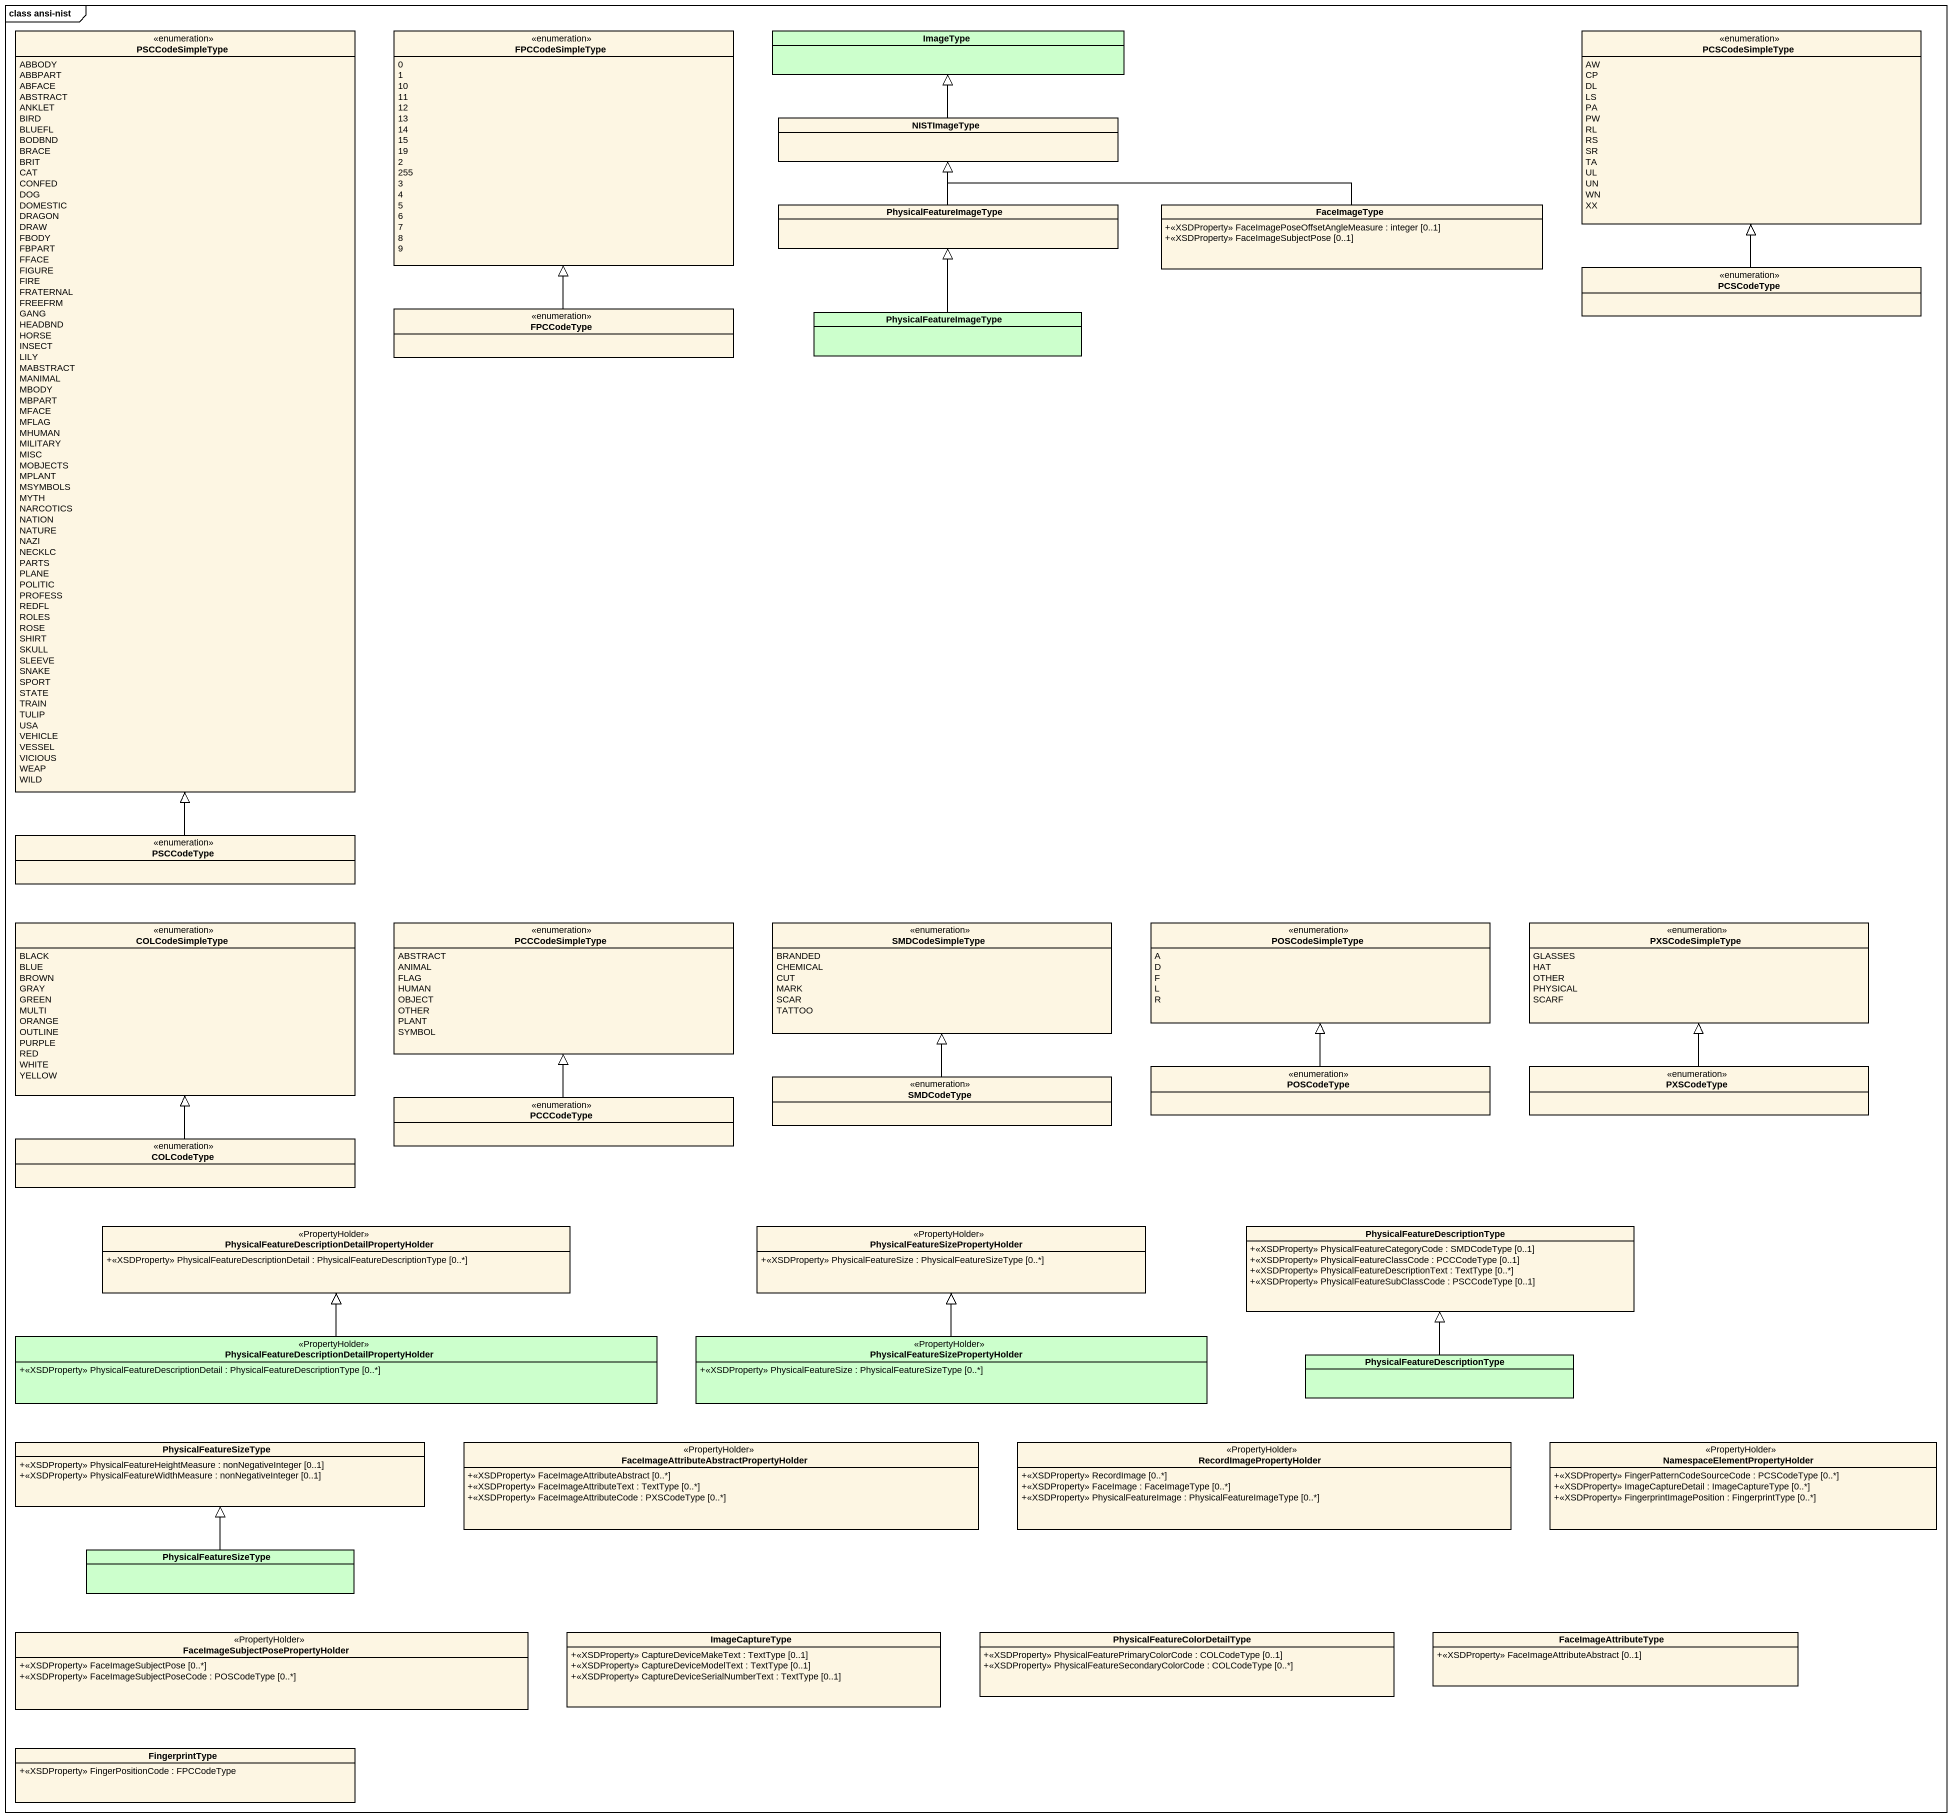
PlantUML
@startuml
mainframe class ansi-nist
hide circle
hide empty members
skinparam classAttributeIconSize 0
enum PSCCodeSimpleType {
  ABBODY
  ABBPART
  ABFACE
  ABSTRACT
  ANKLET
  BIRD
  BLUEFL
  BODBND
  BRACE
  BRIT
  CAT
  CONFED
  DOG
  DOMESTIC
  DRAGON
  DRAW
  FBODY
  FBPART
  FFACE
  FIGURE
  FIRE
  FRATERNAL
  FREEFRM
  GANG
  HEADBND
  HORSE
  INSECT
  LILY
  MABSTRACT
  MANIMAL
  MBODY
  MBPART
  MFACE
  MFLAG
  MHUMAN
  MILITARY
  MISC
  MOBJECTS
  MPLANT
  MSYMBOLS
  MYTH
  NARCOTICS
  NATION
  NATURE
  NAZI
  NECKLC
  PARTS
  PLANE
  POLITIC
  PROFESS
  REDFL
  ROLES
  ROSE
  SHIRT
  SKULL
  SLEEVE
  SNAKE
  SPORT
  STATE
  TRAIN
  TULIP
  USA
  VEHICLE
  VESSEL
  VICIOUS
  WEAP
  WILD
}
enum FPCCodeSimpleType {
  0
  1
  10
  11
  12
  13
  14
  15
  19
  2
  255
  3
  4
  5
  6
  7
  8
  9
}
class ImageType #CCFFCC
enum PCSCodeSimpleType {
  AW
  CP
  DL
  LS
  PA
  PW
  RL
  RS
  SR
  TA
  UL
  UN
  WN
  XX
}
class NISTImageType
class PhysicalFeatureImageType
class FaceImageType {
  +<<XSDProperty>> FaceImagePoseOffsetAngleMeasure : integer [0..1]
  +<<XSDProperty>> FaceImageSubjectPose [0..1]
}
enum PCSCodeType
enum FPCCodeType
class "PhysicalFeatureImageType" as PhysicalFeatureImageType_2 #CCFFCC
enum PSCCodeType
enum COLCodeSimpleType {
  BLACK
  BLUE
  BROWN
  GRAY
  GREEN
  MULTI
  ORANGE
  OUTLINE
  PURPLE
  RED
  WHITE
  YELLOW
}
enum PCCCodeSimpleType {
  ABSTRACT
  ANIMAL
  FLAG
  HUMAN
  OBJECT
  OTHER
  PLANT
  SYMBOL
}
enum SMDCodeSimpleType {
  BRANDED
  CHEMICAL
  CUT
  MARK
  SCAR
  TATTOO
}
enum POSCodeSimpleType {
  A
  D
  F
  L
  R
}
enum PXSCodeSimpleType {
  GLASSES
  HAT
  OTHER
  PHYSICAL
  SCARF
}
enum SMDCodeType
enum POSCodeType
enum PXSCodeType
enum PCCCodeType
enum COLCodeType
class "PhysicalFeatureDescriptionDetailPropertyHolder" as PhysicalFeatureDescriptionDe <<PropertyHolder>> {
  +<<XSDProperty>> PhysicalFeatureDescriptionDetail : PhysicalFeatureDescriptionType [0..*]
}
class "PhysicalFeatureSizePropertyHolder" as PhysicalFeatureSizePropertyH <<PropertyHolder>> {
  +<<XSDProperty>> PhysicalFeatureSize : PhysicalFeatureSizeType [0..*]
}
class "PhysicalFeatureDescriptionType" as PhysicalFeatureDescriptionTy {
  +<<XSDProperty>> PhysicalFeatureCategoryCode : SMDCodeType [0..1]
  +<<XSDProperty>> PhysicalFeatureClassCode : PCCCodeType [0..1]
  +<<XSDProperty>> PhysicalFeatureDescriptionText : TextType [0..*]
  +<<XSDProperty>> PhysicalFeatureSubClassCode : PSCCodeType [0..1]
}
class "PhysicalFeatureDescriptionDetailPropertyHolder" as PhysicalFeatureDescriptionDe_2 <<PropertyHolder>> #CCFFCC {
  +<<XSDProperty>> PhysicalFeatureDescriptionDetail : PhysicalFeatureDescriptionType [0..*]
}
class "PhysicalFeatureSizePropertyHolder" as PhysicalFeatureSizePropertyH_2 <<PropertyHolder>> #CCFFCC {
  +<<XSDProperty>> PhysicalFeatureSize : PhysicalFeatureSizeType [0..*]
}
class "PhysicalFeatureDescriptionType" as PhysicalFeatureDescriptionTy_2 #CCFFCC
class PhysicalFeatureSizeType {
  +<<XSDProperty>> PhysicalFeatureHeightMeasure : nonNegativeInteger [0..1]
  +<<XSDProperty>> PhysicalFeatureWidthMeasure : nonNegativeInteger [0..1]
}
class "FaceImageAttributeAbstractPropertyHolder" as FaceImageAttributeAbstractPr <<PropertyHolder>> {
  +<<XSDProperty>> FaceImageAttributeAbstract [0..*]
  +<<XSDProperty>> FaceImageAttributeText : TextType [0..*]
  +<<XSDProperty>> FaceImageAttributeCode : PXSCodeType [0..*]
}
class RecordImagePropertyHolder <<PropertyHolder>> {
  +<<XSDProperty>> RecordImage [0..*]
  +<<XSDProperty>> FaceImage : FaceImageType [0..*]
  +<<XSDProperty>> PhysicalFeatureImage : PhysicalFeatureImageType [0..*]
}
class "NamespaceElementPropertyHolder" as NamespaceElementPropertyHold <<PropertyHolder>> {
  +<<XSDProperty>> FingerPatternCodeSourceCode : PCSCodeType [0..*]
  +<<XSDProperty>> ImageCaptureDetail : ImageCaptureType [0..*]
  +<<XSDProperty>> FingerprintImagePosition : FingerprintType [0..*]
}
class "PhysicalFeatureSizeType" as PhysicalFeatureSizeType_2 #CCFFCC
class "FaceImageSubjectPosePropertyHolder" as FaceImageSubjectPoseProperty <<PropertyHolder>> {
  +<<XSDProperty>> FaceImageSubjectPose [0..*]
  +<<XSDProperty>> FaceImageSubjectPoseCode : POSCodeType [0..*]
}
class ImageCaptureType {
  +<<XSDProperty>> CaptureDeviceMakeText : TextType [0..1]
  +<<XSDProperty>> CaptureDeviceModelText : TextType [0..1]
  +<<XSDProperty>> CaptureDeviceSerialNumberText : TextType [0..1]
}
class "PhysicalFeatureColorDetailType" as PhysicalFeatureColorDetailTy {
  +<<XSDProperty>> PhysicalFeaturePrimaryColorCode : COLCodeType [0..1]
  +<<XSDProperty>> PhysicalFeatureSecondaryColorCode : COLCodeType [0..*]
}
class FaceImageAttributeType {
  +<<XSDProperty>> FaceImageAttributeAbstract [0..1]
}
class FingerprintType {
  +<<XSDProperty>> FingerPositionCode : FPCCodeType
}
NISTImageType -up-|> ImageType
PhysicalFeatureImageType -up-|> NISTImageType
FaceImageType -left-|> NISTImageType
PCSCodeType -up-|> PCSCodeSimpleType
FPCCodeType -up-|> FPCCodeSimpleType
PhysicalFeatureImageType_2 -up-|> PhysicalFeatureImageType
PSCCodeType -up-|> PSCCodeSimpleType
SMDCodeType -up-|> SMDCodeSimpleType
POSCodeType -up-|> POSCodeSimpleType
PXSCodeType -up-|> PXSCodeSimpleType
PCCCodeType -up-|> PCCCodeSimpleType
COLCodeType -up-|> COLCodeSimpleType
PhysicalFeatureDescriptionDe_2 -up-|> PhysicalFeatureDescriptionDe
PhysicalFeatureSizePropertyH_2 -up-|> PhysicalFeatureSizePropertyH
PhysicalFeatureDescriptionTy_2 -up-|> PhysicalFeatureDescriptionTy
PhysicalFeatureSizeType_2 -up-|> PhysicalFeatureSizeType
@enduml
